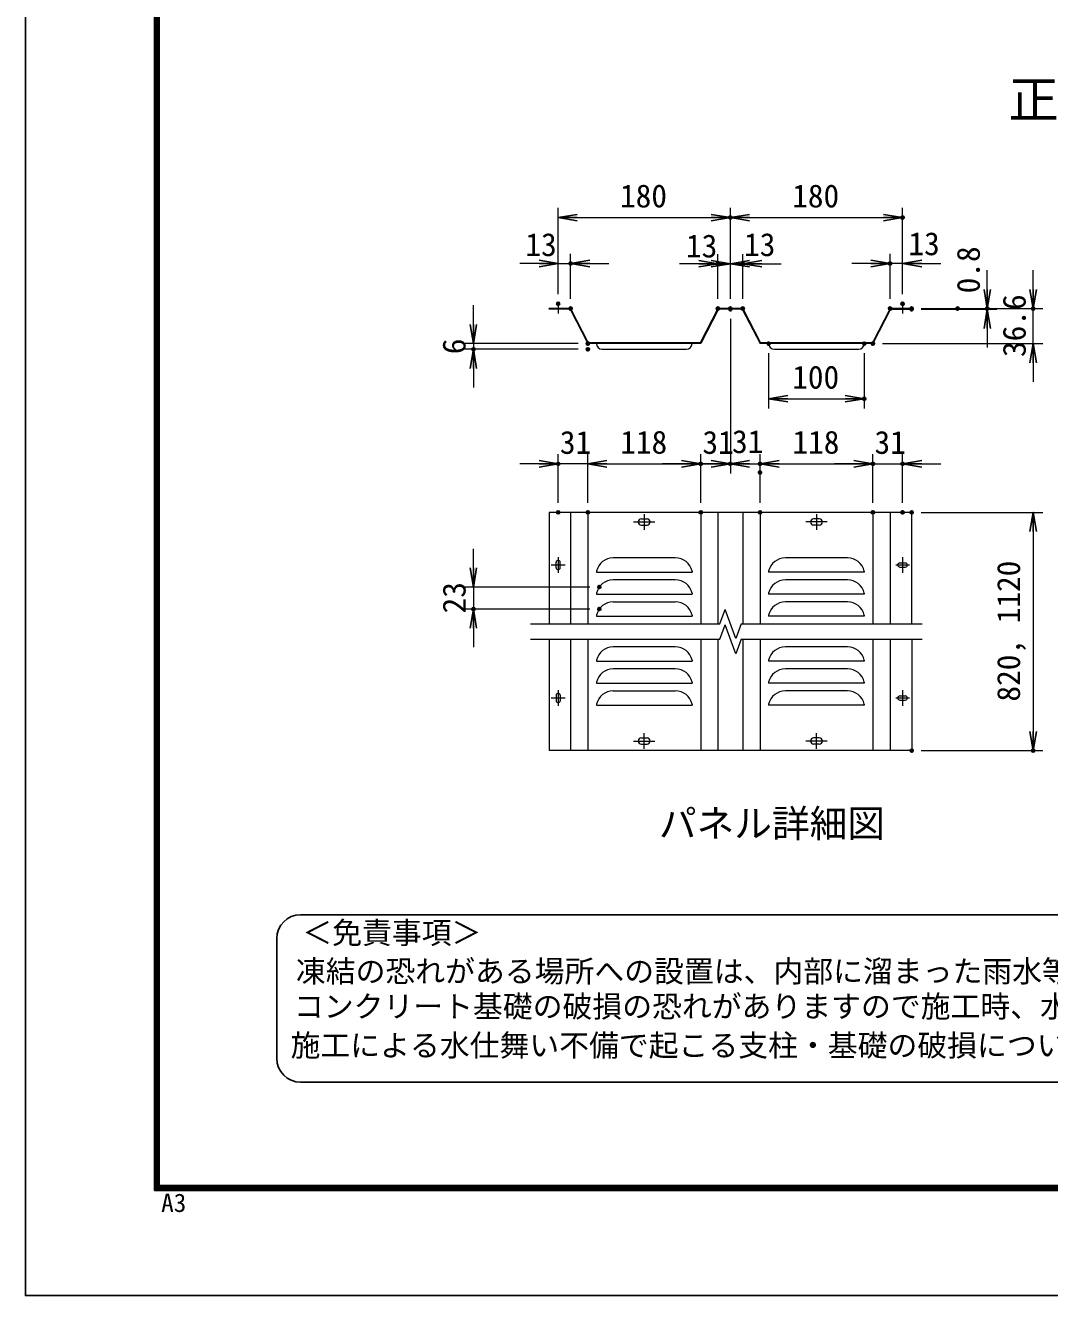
# Model space of a CAD drawing. Units: millimetres, scale not verified, with parts at other scales. Extents: x -6300 to 6300, y -4455 to 4455.
# Drawn here: x -6300 to -3088, y -4455 to -473 of the extents above; entities that cross this region are included whole.
import ezdxf
from ezdxf.enums import TextEntityAlignment as Align

# ---------------------------------------------------------------- set-up
doc = ezdxf.new("R2010")
doc.units = ezdxf.units.MM
doc.header["$LTSCALE"] = 20
doc.header["$PDMODE"] = 32
doc.header["$PDSIZE"] = 10
doc.linetypes.add('USER1', pattern=[50.8, 31.75, -6.35, 6.35, -6.35])
for name, color, linetype, lineweight in [('0-0_D-BMK', 2, 'USER1', 13), ('0-5_0', 7, 'Continuous', 25), ('0-6_D-STR-DIM', 7, 'Continuous', 13), ('0-9_D-TTL-TXT', 7, 'Continuous', 25), ('0-A_D-TTL', 7, 'Continuous', 25)]:
    doc.layers.add(name, color=color, linetype=linetype, lineweight=lineweight)
doc.layers.add('0-7_Defpoints', color=8, linetype='Continuous')
doc.styles.add('ＭＳ ゴシック', font='')
doc.styles.get('ＭＳ ゴシック').set_extended_font_data('MS Gothic')

# ---------------------------------------------------------------- blocks, each defined once
blk = doc.blocks.new('_Open')
at = {"layer": '0-5_0'}
blk.add_line((-20, 3.333), (0, 0), dxfattribs=at)
blk.add_lwpolyline([(-20, -3.333), (0, 0), (-20, 0)], dxfattribs=at)

msp = doc.modelspace()

# ---------------------------------------------------------------- linework, layer by layer
at = {"layer": '0-0_D-BMK'}
for p, q in [((-4629.16, -1345.5), (-4629.16, -1375.5)), ((-3549.16, -1345.5), (-3549.16, -1375.5)), ((-4392.76, -2029.54), (-4325.56, -2029.54)), ((-4359.16, -2004.79), (-4359.16, -2054.29)), ((-3785.56, -2029.54), (-3852.76, -2029.54)), ((-3819.16, -2004.79), (-3819.16, -2054.29)), ((-4629.16, -2139.79), (-4629.16, -2189.29)), ((-3549.16, -2139.79), (-3549.16, -2189.29)), ((-4607.71, -2164.54), (-4650.61, -2164.54)), ((-3527.71, -2164.54), (-3570.61, -2164.54)), ((-4607.71, -2581.54), (-4650.61, -2581.54)), ((-4629.16, -2556.79), (-4629.16, -2606.29)), ((-3527.71, -2581.54), (-3570.61, -2581.54)), ((-3549.16, -2556.79), (-3549.16, -2606.29)), ((-4359.16, -2741.29), (-4359.16, -2691.79)), ((-3819.16, -2741.29), (-3819.16, -2691.79)), ((-4392.76, -2716.54), (-4325.56, -2716.54)), ((-3785.56, -2716.54), (-3852.76, -2716.54))]:
    msp.add_line(p, q, dxfattribs=at)
at = {"layer": '0-6_D-STR-DIM'}
for p, q in [((-4629.16, -1315.5), (-4629.16, -1045.17)), ((-4569.16, -1075.17), (-4149.16, -1075.17)), ((-4089.16, -1330.5), (-4089.16, -1045.17)), ((-4089.16, -1330.5), (-4089.16, -1045.17)), ((-4029.16, -1075.17), (-3609.16, -1075.17)), ((-3549.16, -1315.5), (-3549.16, -1045.17)), ((-4629.16, -1315.5), (-4629.16, -1189.26)), ((-4590.16, -1330.5), (-4590.16, -1189.26)), ((-4128.16, -1330.5), (-4128.16, -1190.02)), ((-4089.16, -1330.5), (-4089.16, -1190.02)), ((-4089.16, -1330.5), (-4089.16, -1190.02)), ((-4050.16, -1330.5), (-4050.16, -1190.02)), ((-3588.16, -1330.5), (-3588.16, -1189.26)), ((-3549.16, -1315.5), (-3549.16, -1189.26)), ((-4689.16, -1219.26), (-4749.16, -1219.26)), ((-4629.16, -1219.26), (-4590.16, -1219.26)), ((-4530.16, -1219.26), (-4470.16, -1219.26)), ((-4188.16, -1220.02), (-4248.16, -1220.02)), ((-4149.16, -1220.02), (-4209.16, -1220.02)), ((-4089.16, -1220.02), (-4128.16, -1220.02)), ((-4089.16, -1220.02), (-4050.16, -1220.02)), ((-4029.16, -1220.02), (-3969.16, -1220.02)), ((-3990.16, -1220.02), (-3930.16, -1220.02)), ((-3648.16, -1219.26), (-3708.16, -1219.26)), ((-3549.16, -1219.26), (-3588.16, -1219.26)), ((-3489.16, -1219.26), (-3429.16, -1219.26)), ((-3283.47, -1300.5), (-3283.47, -1240.5)), ((-3139.47, -1300.5), (-3139.47, -1240.5)), ((-4894.86, -1410.3), (-4894.86, -1350.3)), ((-4590.16, -1360.5), (-4657.66, -1360.5)), ((-4657.66, -1362.9), (-4657.66, -1360.5)), ((-4591.65, -1362.9), (-4657.66, -1362.9)), ((-4591.65, -1362.9), (-4536.16, -1470.3)), ((-4590.16, -1360.5), (-4534.68, -1467.9)), ((-4128.16, -1360.5), (-4183.65, -1467.9)), ((-4126.68, -1362.9), (-4182.16, -1470.3)), ((-4050.16, -1360.5), (-4128.16, -1360.5)), ((-4051.65, -1362.9), (-4126.68, -1362.9)), ((-4089.16, -1392.9), (-4089.16, -1877.26)), ((-4089.16, -1392.9), (-4089.16, -1877.26)), ((-4051.65, -1362.9), (-3996.16, -1470.3)), ((-4050.16, -1360.5), (-3994.68, -1467.9)), ((-3588.16, -1360.5), (-3643.65, -1467.9)), ((-3586.68, -1362.9), (-3642.16, -1470.3)), ((-3520.66, -1360.5), (-3588.16, -1360.5)), ((-3588.16, -1360.5), (-3520.66, -1360.5)), ((-3520.66, -1362.9), (-3586.68, -1362.9)), ((-3490.66, -1360.5), (-3253.47, -1360.5)), ((-3490.66, -1362.9), (-3253.47, -1362.9)), ((-3346.66, -1360.5), (-3109.47, -1360.5)), ((-3283.47, -1362.9), (-3283.47, -1360.5)), ((-3139.47, -1470.3), (-3139.47, -1360.5)), ((-3283.47, -1422.9), (-3283.47, -1482.9)), ((-4565.97, -1470.3), (-4924.86, -1470.3)), ((-4894.86, -1470.3), (-4894.86, -1488.3)), ((-4182.16, -1470.3), (-4536.16, -1470.3)), ((-4183.65, -1467.9), (-4534.68, -1467.9)), ((-3642.16, -1470.3), (-3996.16, -1470.3)), ((-3643.65, -1467.9), (-3994.68, -1467.9)), ((-3612.16, -1470.3), (-3109.47, -1470.3)), ((-4565.97, -1488.3), (-4924.86, -1488.3)), ((-4491.16, -1488.3), (-4227.16, -1488.3)), ((-3969.16, -1500.33), (-3969.16, -1673.3)), ((-3951.16, -1488.3), (-3687.16, -1488.3)), ((-3669.16, -1500.33), (-3669.16, -1673.3)), ((-4894.86, -1548.3), (-4894.86, -1608.3)), ((-3139.47, -1530.3), (-3139.47, -1590.3)), ((-3909.16, -1643.3), (-3729.16, -1643.3)), ((-4629.16, -1969.54), (-4629.16, -1817.26)), ((-4536.11, -1969.54), (-4536.11, -1817.26)), ((-4536.11, -1969.54), (-4536.11, -1817.26)), ((-4181.97, -1969.54), (-4181.97, -1817.26)), ((-4181.97, -1969.54), (-4181.97, -1817.26)), ((-3996.11, -1844.62), (-3996.11, -1817.26)), ((-3995.97, -1969.54), (-3995.97, -1817.26)), ((-3642.22, -1969.54), (-3642.22, -1817.26)), ((-3641.83, -1969.54), (-3641.83, -1817.26)), ((-3549.16, -1969.54), (-3549.16, -1817.26)), ((-4689.16, -1847.26), (-4749.16, -1847.26)), ((-4536.11, -1847.26), (-4629.16, -1847.26)), ((-4476.11, -1847.26), (-4416.11, -1847.26)), ((-4476.11, -1847.26), (-4241.97, -1847.26)), ((-4241.97, -1847.26), (-4301.97, -1847.26)), ((-4149.16, -1847.26), (-4209.16, -1847.26)), ((-4181.97, -1847.26), (-4089.16, -1847.26)), ((-4089.16, -1847.26), (-3995.97, -1847.26)), ((-4029.16, -1847.26), (-3969.16, -1847.26)), ((-3936.11, -1847.26), (-3701.83, -1847.26)), ((-3935.97, -1847.26), (-3875.97, -1847.26)), ((-3702.22, -1847.26), (-3762.22, -1847.26)), ((-3642.22, -1847.26), (-3549.16, -1847.26)), ((-3489.16, -1847.26), (-3429.16, -1847.26)), ((-4657.66, -1999.54), (-4657.66, -2349.04)), ((-3520.66, -1999.54), (-4657.66, -1999.54)), ((-4590.16, -1999.54), (-4590.16, -2349.04)), ((-4535.97, -1999.54), (-4535.97, -2349.04)), ((-4368.01, -2019.79), (-4350.31, -2019.79)), ((-4182.16, -1999.54), (-4182.16, -2349.04)), ((-4128.16, -1999.54), (-4128.16, -2349.04)), ((-4050.16, -1999.54), (-4050.16, -2349.04)), ((-3996.16, -1999.54), (-3996.16, -2349.04)), ((-3810.31, -2019.79), (-3828.01, -2019.79)), ((-3642.16, -1999.54), (-3642.16, -2349.04)), ((-3588.16, -1999.54), (-3588.16, -2349.04)), ((-3520.66, -1999.54), (-3520.66, -2349.04)), ((-3490.47, -1999.54), (-3109.47, -1999.54)), ((-4368.01, -2039.29), (-4350.31, -2039.29)), ((-3810.31, -2039.29), (-3828.01, -2039.29)), ((-3139.47, -2059.54), (-3139.47, -2686.54)), ((-4894.86, -2173.54), (-4894.86, -2113.54)), ((-4261.82, -2142.04), (-4456.5, -2142.04)), ((-3721.82, -2142.04), (-3916.5, -2142.04)), ((-4635.61, -2173.09), (-4635.61, -2155.99)), ((-4622.71, -2173.09), (-4622.71, -2155.99)), ((-4509.16, -2184.04), (-4509.16, -2187.04)), ((-4509.16, -2187.04), (-4209.16, -2187.04)), ((-4209.16, -2184.04), (-4209.16, -2187.04)), ((-4209.16, -2184.08), (-4209.16, -2187.04)), ((-3969.16, -2184.04), (-3969.16, -2187.04)), ((-3969.16, -2184.08), (-3969.16, -2187.04)), ((-3669.16, -2187.04), (-3969.16, -2187.04)), ((-3669.16, -2184.04), (-3669.16, -2187.04)), ((-3557.71, -2158.09), (-3540.61, -2158.09)), ((-3557.71, -2170.99), (-3540.61, -2170.99)), ((-4261.82, -2211.04), (-4456.5, -2211.04)), ((-3721.82, -2211.04), (-3916.5, -2211.04)), ((-4530.17, -2233.54), (-4924.86, -2233.54)), ((-4894.86, -2233.54), (-4894.86, -2302.54)), ((-4509.16, -2253.04), (-4509.16, -2256.04)), ((-4509.16, -2256.04), (-4209.16, -2256.04)), ((-4208.97, -2253.04), (-4208.97, -2256.04)), ((-4208.97, -2253.08), (-4208.97, -2256.04)), ((-3969.16, -2253.04), (-3969.16, -2256.04)), ((-3969.16, -2253.08), (-3969.16, -2256.04)), ((-3669.16, -2256.04), (-3969.16, -2256.04)), ((-3669.16, -2253.04), (-3669.16, -2256.04)), ((-4530.17, -2302.54), (-4924.86, -2302.54)), ((-4456.5, -2280.04), (-4261.82, -2280.04)), ((-4122.06, -2349.19), (-4105.49, -2303.65)), ((-4072.34, -2394.72), (-4105.49, -2303.65)), ((-3721.82, -2280.04), (-3916.5, -2280.04)), ((-4716.4, -2349.04), (-4122.01, -2349.04)), ((-4509.16, -2322.04), (-4509.16, -2325.04)), ((-4509.16, -2325.04), (-4209.16, -2325.04)), ((-4208.97, -2322.04), (-4208.97, -2325.04)), ((-4208.97, -2322.08), (-4208.97, -2325.04)), ((-4055.77, -2349.19), (-4072.34, -2394.72)), ((-4055.71, -2349.04), (-3488.12, -2349.04)), ((-3969.16, -2322.04), (-3969.16, -2325.04)), ((-3969.16, -2322.08), (-3969.16, -2325.04)), ((-3669.16, -2325.04), (-3969.16, -2325.04)), ((-3669.16, -2322.04), (-3669.16, -2325.04)), ((-4894.86, -2362.54), (-4894.86, -2422.54)), ((-4122.06, -2397.19), (-4105.49, -2351.65)), ((-4072.34, -2442.72), (-4105.49, -2351.65)), ((-4716.4, -2397.04), (-4122.01, -2397.04)), ((-4657.47, -2397.04), (-4657.47, -2746.54)), ((-4589.97, -2397.04), (-4589.97, -2746.54)), ((-4535.97, -2397.04), (-4535.97, -2746.54)), ((-4261.82, -2421.04), (-4456.5, -2421.04)), ((-4181.97, -2397.04), (-4181.97, -2746.54)), ((-4127.97, -2397.04), (-4127.97, -2746.54)), ((-4055.77, -2397.19), (-4072.34, -2442.72)), ((-4055.71, -2397.04), (-3488.12, -2397.04)), ((-4049.97, -2397.04), (-4049.97, -2746.54)), ((-3995.97, -2397.04), (-3995.97, -2746.54)), ((-3721.82, -2421.04), (-3916.5, -2421.04)), ((-3641.97, -2397.04), (-3641.97, -2746.54)), ((-3587.97, -2397.04), (-3587.97, -2746.54)), ((-3520.47, -2397.04), (-3520.47, -2746.54)), ((-4509.16, -2463.04), (-4509.16, -2466.04)), ((-4509.16, -2466.04), (-4209.16, -2466.04)), ((-4209.16, -2463.04), (-4209.16, -2466.04)), ((-4209.16, -2463.08), (-4209.16, -2466.04)), ((-3969.16, -2463.04), (-3969.16, -2466.04)), ((-3969.16, -2463.08), (-3969.16, -2466.04)), ((-3669.16, -2466.04), (-3969.16, -2466.04)), ((-3669.16, -2463.04), (-3669.16, -2466.04)), ((-4261.82, -2490.04), (-4456.5, -2490.04)), ((-3721.82, -2490.04), (-3916.5, -2490.04)), ((-4509.16, -2532.04), (-4509.16, -2535.04)), ((-4509.16, -2535.04), (-4209.16, -2535.04)), ((-4209.16, -2532.04), (-4209.16, -2535.04)), ((-4209.16, -2532.08), (-4209.16, -2535.04)), ((-3969.16, -2532.04), (-3969.16, -2535.04)), ((-3969.16, -2532.08), (-3969.16, -2535.04)), ((-3669.16, -2535.04), (-3969.16, -2535.04)), ((-3669.16, -2532.04), (-3669.16, -2535.04)), ((-4635.61, -2572.99), (-4635.61, -2590.09)), ((-4622.71, -2572.99), (-4622.71, -2590.09)), ((-4456.5, -2559.04), (-4261.82, -2559.04)), ((-3721.82, -2559.04), (-3916.5, -2559.04)), ((-3557.71, -2575.09), (-3540.61, -2575.09)), ((-3557.71, -2587.99), (-3540.61, -2587.99)), ((-4509.16, -2601.04), (-4509.16, -2604.04)), ((-4509.16, -2604.04), (-4209.16, -2604.04)), ((-4209.16, -2601.04), (-4209.16, -2604.04)), ((-4209.16, -2601.08), (-4209.16, -2604.04)), ((-3969.16, -2601.04), (-3969.16, -2604.04)), ((-3969.16, -2601.08), (-3969.16, -2604.04)), ((-3669.16, -2604.04), (-3969.16, -2604.04)), ((-3669.16, -2601.04), (-3669.16, -2604.04)), ((-4368.01, -2706.79), (-4350.31, -2706.79)), ((-3810.31, -2706.79), (-3828.01, -2706.79)), ((-3520.47, -2746.54), (-4657.47, -2746.54)), ((-4368.01, -2726.29), (-4350.31, -2726.29)), ((-3810.31, -2726.29), (-3828.01, -2726.29)), ((-3490.47, -2746.54), (-3109.47, -2746.54))]:
    msp.add_line(p, q, dxfattribs=at)
msp.add_lwpolyline([(-3586.68, -1362.9), (-3520.66, -1362.9), (-3520.66, -1360.5)], dxfattribs=at)
for centre, radius, start, end in [((-4491.16, -1470.3), 18, 180, 270), ((-4227.16, -1470.3), 18, 270, 0), ((-3951.16, -1470.3), 18, 180, 270), ((-3687.16, -1470.3), 18, 270, 0), ((-4368.01, -2029.54), 9.75, 90, 270), ((-4350.31, -2029.54), 9.75, 270, 90), ((-3828.01, -2029.54), 9.75, 90, 270), ((-3810.31, -2029.54), 9.75, 270, 90), ((-4629.16, -2155.99), 6.45, 0, 180), ((-4456.5, -2196.04), 54, 90, 167.16041), ((-4261.82, -2196.04), 54, 12.83959, 90), ((-3916.5, -2196.04), 54, 90, 167.16041), ((-3721.82, -2196.04), 54, 12.83959, 90), ((-4629.16, -2173.09), 6.45, 180, 0), ((-3557.71, -2164.54), 6.45, 90, 270), ((-3540.61, -2164.54), 6.45, 270, 90), ((-4456.5, -2265.04), 54, 90, 167.16041), ((-4261.82, -2265.04), 54, 12.83959, 90), ((-3916.5, -2265.04), 54, 90, 167.16041), ((-3721.82, -2265.04), 54, 12.83959, 90), ((-4456.5, -2334.04), 54, 90, 167.16041), ((-4261.82, -2334.04), 54, 12.83959, 90), ((-3916.5, -2334.04), 54, 90, 167.16041), ((-3721.82, -2334.04), 54, 12.83959, 90), ((-4456.5, -2475.04), 54, 90, 167.16041), ((-4261.82, -2475.04), 54, 12.83959, 90), ((-3916.5, -2475.04), 54, 90, 167.16041), ((-3721.82, -2475.04), 54, 12.83959, 90), ((-4456.5, -2544.04), 54, 90, 167.16041), ((-4261.82, -2544.04), 54, 12.83959, 90), ((-3916.5, -2544.04), 54, 90, 167.16041), ((-3721.82, -2544.04), 54, 12.83959, 90), ((-4629.16, -2572.99), 6.45, 0, 180), ((-4456.5, -2613.04), 54, 90, 167.16041), ((-4261.82, -2613.04), 54, 12.83959, 90), ((-3916.5, -2613.04), 54, 90, 167.16041), ((-3721.82, -2613.04), 54, 12.83959, 90), ((-3557.71, -2581.54), 6.45, 90, 270), ((-3540.61, -2581.54), 6.45, 270, 90), ((-4629.16, -2590.09), 6.45, 180, 0), ((-4368.01, -2716.54), 9.75, 90, 270), ((-4350.31, -2716.54), 9.75, 270, 90), ((-3828.01, -2716.54), 9.75, 90, 270), ((-3810.31, -2716.54), 9.75, 270, 90)]:
    msp.add_arc(centre, radius, start, end, dxfattribs=at)
at = {"layer": '0-7_Defpoints'}
for p in [(-4089.16, -1075.17), (-3549.16, -1075.17), (-4590.16, -1219.26), (-4128.16, -1220.02), (-4050.16, -1220.02), (-3588.16, -1219.26), (-4629.16, -1345.5), (-4629.16, -1345.5), (-3549.16, -1345.5), (-3549.16, -1345.5), (-4590.16, -1360.5), (-4128.16, -1360.5), (-4089.16, -1360.5), (-4089.16, -1360.5), (-4089.16, -1362.9), (-4050.16, -1360.5), (-3588.16, -1360.5), (-3520.66, -1360.5), (-3520.66, -1362.9), (-3376.66, -1360.5), (-3283.47, -1360.5), (-3139.47, -1360.5), (-4535.97, -1470.3), (-3969.16, -1470.33), (-3669.16, -1470.33), (-3642.16, -1470.3), (-4894.86, -1488.3), (-4535.97, -1488.3), (-3669.16, -1643.3), (-4629.16, -1847.26), (-4181.97, -1847.26), (-4089.16, -1847.26), (-3996.11, -1874.62), (-3995.97, -1847.26), (-3641.83, -1847.26), (-3549.16, -1847.26), (-4629.16, -1999.54), (-4536.11, -1999.54), (-4181.97, -1999.54), (-3995.97, -1999.54), (-3642.22, -1999.54), (-3641.83, -1999.54), (-3549.16, -1999.54), (-3520.47, -1999.54), (-4500.17, -2233.54), (-4894.86, -2302.54), (-4500.17, -2302.54), (-3520.47, -2746.54), (-3139.47, -2746.54)]:
    msp.add_point(p, dxfattribs=at)
at = {"layer": '0-9_D-TTL-TXT', "color": 2}
for p, q in [((-1768.63, -3260.93), (-5436.96, -3260.93)), ((-5511.96, -3335.93), (-5511.96, -3710.93)), ((-5436.96, -3785.93), (-1768.63, -3785.93))]:
    msp.add_line(p, q, dxfattribs=at)
for centre, start, end in [((-5436.96, -3335.93), 90, 180), ((-5436.96, -3710.93), 180, 270)]:
    msp.add_arc(centre, 75, start, end, dxfattribs=at)
at = {"layer": '0-A_D-TTL', "color": 2}
msp.add_lwpolyline([(-6300, 4455), (6300, 4455), (6300, -4455), (-6300, -4455)], close=True, dxfattribs=at)
at = {"layer": '0-A_D-TTL'}
for points in [[(-5895, 4125), (5895, 4125), (5895, -4125), (-5895, -4125)], [(-5891.25, 4121.25), (5891.25, 4121.25), (5891.25, -4121.25), (-5891.25, -4121.25)], [(-5887.5, 4117.5), (5887.5, 4117.5), (5887.5, -4117.5), (-5887.5, -4117.5)], [(-5883.75, 4113.75), (5883.75, 4113.75), (5883.75, -4113.75), (-5883.75, -4113.75)], [(-5880, 4110), (5880, 4110), (5880, -4110), (-5880, -4110)]]:
    msp.add_lwpolyline(points, close=True, dxfattribs=at)

# ---------------------------------------------------------------- block references
at = {"layer": '0-6_D-STR-DIM', "xscale": 3, "yscale": 3}
for p, rotation in [((-4629.16, -1075.17), 180), ((-4089.16, -1075.17), 180), ((-4590.16, -1219.26), 180), ((-4089.16, -1220.02), 180), ((-4050.16, -1220.02), 180), ((-3549.16, -1219.26), 180), ((-3283.47, -1360.5), 270), ((-3139.47, -1360.5), 270), ((-3283.47, -1362.9), 90), ((-4894.86, -1470.3), 270), ((-3139.47, -1470.3), 90), ((-4894.86, -1488.3), 90), ((-3969.16, -1643.3), 180), ((-4536.11, -1847.26), 180), ((-4536.11, -1847.26), 180), ((-4089.16, -1847.26), 180), ((-3996.11, -1847.26), 180), ((-3995.97, -1847.26), 180), ((-3549.16, -1847.26), 180), ((-3139.47, -1999.54), 90), ((-4894.86, -2233.54), 270), ((-4894.86, -2302.54), 90), ((-3139.47, -2746.54), 270)]:
    msp.add_blockref('_Open', p, dxfattribs=dict(at, rotation=rotation))
for p in [(-4089.16, -1075.17), (-3549.16, -1075.17), (-4629.16, -1219.26), (-4128.16, -1220.02), (-4089.16, -1220.02), (-3588.16, -1219.26), (-3669.16, -1643.3), (-4629.16, -1847.26), (-4181.97, -1847.26), (-4181.97, -1847.26), (-4089.16, -1847.26), (-3642.22, -1847.26), (-3641.83, -1847.26)]:
    msp.add_blockref('_Open', p, dxfattribs=at)

# ---------------------------------------------------------------- texts
at = {"layer": '0-6_D-STR-DIM', "style": 'ＭＳ ゴシック'}
for s, p in [('180', (-4435.14, -1065.05)), ('180', (-3895.14, -1065.05)), ('13', (-4731.83, -1217.62)), ('13', (-4228.27, -1221.84)), ('13', (-4046.07, -1217.61)), ('13', (-3530.6, -1214.77)), ('100', (-3895.14, -1633.18)), ('31', (-4623.86, -1837.7)), ('118', (-4434.45, -1837.14)), ('31', (-4176.72, -1837.63)), ('31', (-4083.86, -1835.18)), ('118', (-3894.38, -1837.14)), ('31', (-3637.11, -1837.7))]:
    msp.add_text(s, height=72.14, dxfattribs=at).set_placement(p, align=Align.BOTTOM_LEFT)
for s, p in [('0.8', (-3285.19, -1312.69)), ('36.6', (-3141.19, -1512.3)), ('6', (-4898.16, -1503.64)), ('820, 1120', (-3159.11, -2592.6)), ('23', (-4897.82, -2316.19))]:
    msp.add_text(s, height=72.14, rotation=90, dxfattribs=at).set_placement(p, align=Align.BOTTOM_LEFT)
at = {"layer": '0-9_D-TTL-TXT', "style": 'ＭＳ ゴシック'}
for s, height, p in [('正\u3000面\u3000図', 115.4, (-3216.81, -797.08)), ('パネル詳細図', 86.66, (-4313.32, -3043.92)), ('＜免責事項＞ \u3000\u3000', 68.62, (-5431.4, -3372.2)), ('凍結の恐れがある場所への設置は、内部に溜まった雨水等の凍結融解により支柱の破損や', 68.62, (-5451.68, -3492.95)), ('コンクリート基礎の破損の恐れがありますので施工時、水仕舞いを行ってください。', 68.62, (-5457.85, -3603.08)), ('施工による水仕舞い不備で起こる支柱・基礎の破損について当社は責任を負いかねます。 ', 68.62, (-5468.34, -3725.32))]:
    msp.add_text(s, height=height, dxfattribs=at).set_placement(p, align=Align.BOTTOM_LEFT)
at = {"layer": '0-A_D-TTL', "style": 'ＭＳ ゴシック'}
msp.add_text('A3', height=57.77, dxfattribs=at).set_placement((-5874.13, -4210.22), align=Align.BOTTOM_LEFT)

doc.saveas('drawing.dxf')
